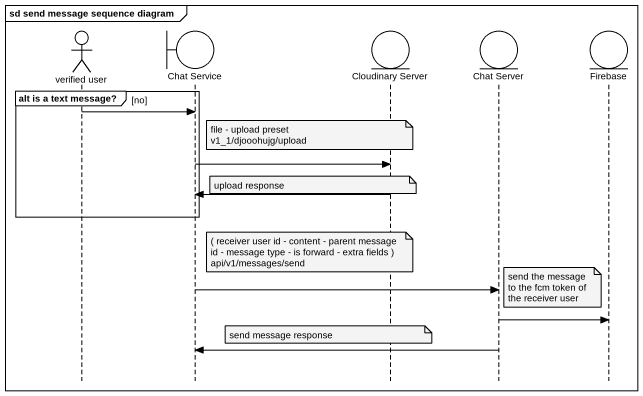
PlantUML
@startuml
mainframe sd send message sequence diagram
hide footbox
actor "verified user" as verified_user
boundary "Chat Service" as Chat_Service
entity "Cloudinary Server" as Cloudinary_Server
entity "Chat Server" as Chat_Server
entity Firebase

group alt is a text message? [no]
  verified_user -> Chat_Service
  note over Cloudinary_Server
    file - upload preset
    v1_1/djooohujg/upload
  end note
  Chat_Service -> Cloudinary_Server
  note over Cloudinary_Server : upload response
  Cloudinary_Server -> Chat_Service
end
note over Cloudinary_Server
  ( receiver user id - content - parent message id - message type - is forward - extra fields )
  api/v1/messages/send
end note
note right of Chat_Server : send the message to the fcm token of the receiver user
Chat_Service -> Chat_Server
Chat_Server -> Firebase
note over Cloudinary_Server : send message response
Chat_Server -> Chat_Service
@enduml
